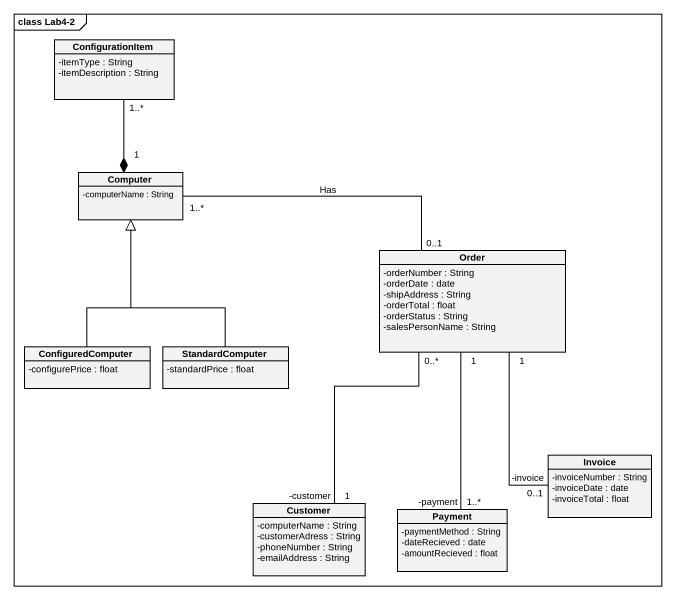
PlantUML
@startuml
mainframe class Lab4-2
hide circle
hide empty members
skinparam classAttributeIconSize 0
class ConfigurationItem {
  -itemType : String
  -itemDescription : String
}
class Computer {
  -computerName : String
}
class Order {
  -orderNumber : String
  -orderDate : date
  -shipAddress : String
  -orderTotal : float
  -orderStatus : String
  -salesPersonName : String
}
class ConfiguredComputer {
  -configurePrice : float
}
class StandardComputer {
  -standardPrice : float
}
class Invoice {
  -invoiceNumber : String
  -invoiceDate : date
  -invoiceTotal : float
}
class Customer {
  -computerName : String
  -customerAdress : String
  -phoneNumber : String
  -emailAddress : String
}
class Payment {
  -paymentMethod : String
  -dateRecieved : date
  -amountRecieved : float
}
Computer "1" *-up- "1..*" ConfigurationItem
Computer "1..*" -right- "0..1" Order : Has
ConfiguredComputer -up-|> Computer
StandardComputer -up-|> Computer
Invoice "0..1\n-invoice" -up- "1" Order
Customer "1\n-customer" -up- "0..*" Order
Payment "1..*\n-payment" -up- "1" Order
@enduml
